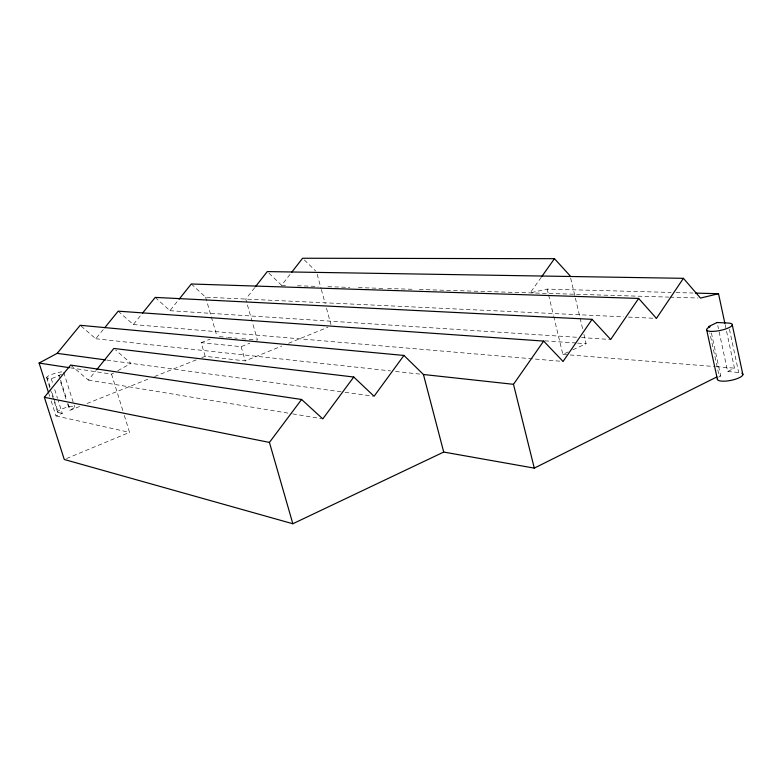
<?xml version="1.0" encoding="UTF-8"?>
<svg xmlns="http://www.w3.org/2000/svg" width="782" height="782" viewBox="0 0 782 782"><rect width="100%" height="100%" fill="white"/><g stroke="black" fill="none" stroke-linecap="round" stroke-linejoin="round"><path stroke-width="0.59" stroke-dasharray="3.91 2.93" d="M541.281 277.248L530.176 292.879L547.195 289.096L671.132 292.439M268.959 273.192L281.608 285.283L290.288 274.101M254.668 287.698L245.763 299.076L252.107 321.343M155.207 297.404L169.929 310.689L178.316 300.2M70.605 365.067L88.346 380.072L95.844 370.776M118.19 311.168L133.321 324.54L140.868 315.185M81.103 326.084L95.756 338.753L103.234 329.554M70.497 367.853L111.552 374.128L113.605 372.994M117.701 370.727L131.014 363.356L115.648 350.023M719.108 331.763L727.671 371.538L734.464 368.146L725.1 324.432M553.734 316.407L562.844 354.393L568.387 351.851M572.825 349.818L586.129 343.718L583.919 334.354M66.529 458.565L129.538 432.358L123.419 412.564M201.805 357.648L205.177 356.299L245.225 360.922L281.764 346.045M288.519 343.288L327.912 327.247M205.177 356.299L201.17 342.653L241.12 346.661L249.839 343.161M51.211 400.99L55.981 415.936L62.296 413.404L58.171 400.433M67.516 403.678L69.569 410.139L70.165 410.267L80.292 406.22M87.037 403.522L150.046 378.332M154.553 376.533L196.174 359.896M201.17 342.653L210.231 339.085M50.028 386.679L47.272 378.009L51.25 378.693L59.188 375.634L59.882 377.804M675.99 292.576L693.008 293.025M281.608 285.283L286.476 285.44M297.443 285.772L318.157 286.408M327.902 286.701L349.837 287.375M358.371 287.629L382.74 288.372M387.618 288.529L414.421 289.34M419.299 289.496L668.845 297.111M670.066 297.15L698.043 298.01M191.277 283.993L205.598 297.189L623.537 316.837M628.415 317.072L656.44 318.391M169.929 310.689L576.578 337.267M581.456 337.589L610.674 339.496M544.868 340.835L576.422 343.044M577.634 343.122L586.129 343.718M562.844 354.393L568.925 354.881M570.146 354.979L714.992 366.582M716.204 366.68L734.464 368.146M727.671 371.538L738.667 372.447A13.011 3.685 -11.2 0 1 741.013 372.848M133.321 324.54L563.06 361.46M711.395 332.907L720.711 375.947L719.117 375.81L709.802 332.819M219.4 336.622L226.536 337.277M227.718 337.384L237.239 338.254M242 338.684L247.943 339.232M249.135 339.339L257.464 340.102L252.449 322.516M95.756 338.753L390.658 370.922M395.516 371.45L419.787 374.099M106.811 360.072L343.855 392.163M345.058 392.329L372.877 396.093M88.346 380.072L291.53 413.707M292.732 413.903L321.588 418.683M59.188 375.634L58.601 375.536A8.983 1.652 -17.2 0 0 61.622 374.187M54.154 399.631L58.269 412.534L62.296 413.404M55.981 415.936L129.538 432.358M304.335 259.947L315.645 271.002M46.637 377.716L49.931 388.058M50.302 389.211L57.624 412.192M49.002 394.089L49.745 396.396M51.25 378.693L52.638 383.053M54.72 389.583L57.477 398.263M52.091 393.16L53.469 397.471M63.753 372.379L74.632 406.806M60.566 379.984L66.744 399.485M68.112 403.795L70.165 410.267M60.664 382.046L66.147 399.367M111.552 374.128L123.067 411.4M205.598 297.189L217.015 336.407M241.12 346.661L245.225 360.922M317.16 274.208L321.011 288.294M321.334 289.467L325.185 303.563M326.475 308.255L330.972 324.696M547.195 289.096L548.329 293.846M548.612 295.029L553.451 315.214M570.674 278.167L582.815 329.672M717.788 325.605L718.453 328.684M729.44 329.261L738.667 372.447M58.269 412.534A8.934 1.838 -17.4 0 1 62.668 408.683A8.934 1.838 -17.4 0 1 73.909 406.298A8.934 1.838 -17.4 0 1 69.569 410.139M47.272 378.009A8.983 1.652 -17.2 0 1 51.289 374.588A8.983 1.652 -17.2 0 1 62.56 371.89M718.658 377.198A13.011 3.685 -11.2 0 1 720.711 375.947"/><path stroke-width="1.17" d="M724.846 323.249L718.521 293.719L700.477 298.079L683.409 278.324L656.44 318.391L638.65 298.431L191.277 283.993L179.078 299.242M638.65 298.431L610.674 339.496L592.101 319.339L155.207 297.404L142.383 313.308M592.101 319.339L563.06 361.46L543.666 341.089L118.19 311.168L104.729 327.717M716.947 376.895L534.292 468.125L513.491 384.314L543.666 341.089M541.975 276.271L554.467 258.686L570.117 275.831M534.292 468.125L443.717 452.055L423.433 374.5L403.932 355.439L374.079 396.259L353.757 377.022L113.84 348.459L96.597 369.847M353.757 377.022L322.79 418.888L301.588 399.475L70.605 365.067L44.369 397.295L64.28 459.493L292.839 523.754L443.717 452.055M292.839 523.754L269.438 442.417L301.588 399.475M291.735 272.234L302.585 258.246L554.467 258.686M255.401 286.75L267.278 271.589L683.409 278.324M48.64 392.945L39.1 363.063L57.174 353.356L80.184 325.292L403.932 355.439M695.433 293.094L718.521 293.719M423.433 374.5L513.491 384.314M57.174 353.356L105.599 359.916M39.1 363.063L69.295 367.677M44.369 397.295L269.438 442.417M706.733 330.131L717.475 379.602M732.294 324.941L742.89 374.666M741.883 373.19A13.011 3.685 -11.2 0 1 731.678 380.218A13.011 3.685 -11.2 0 1 717.505 378.478M717.123 322.516L708.463 326.632L710.056 326.72A13.099 3.324 -11.6 0 0 710.74 331.382A13.099 3.324 -11.6 0 0 728.932 327.687A13.099 3.324 -11.6 0 0 728.11 323.044L717.123 322.516"/></g></svg>
